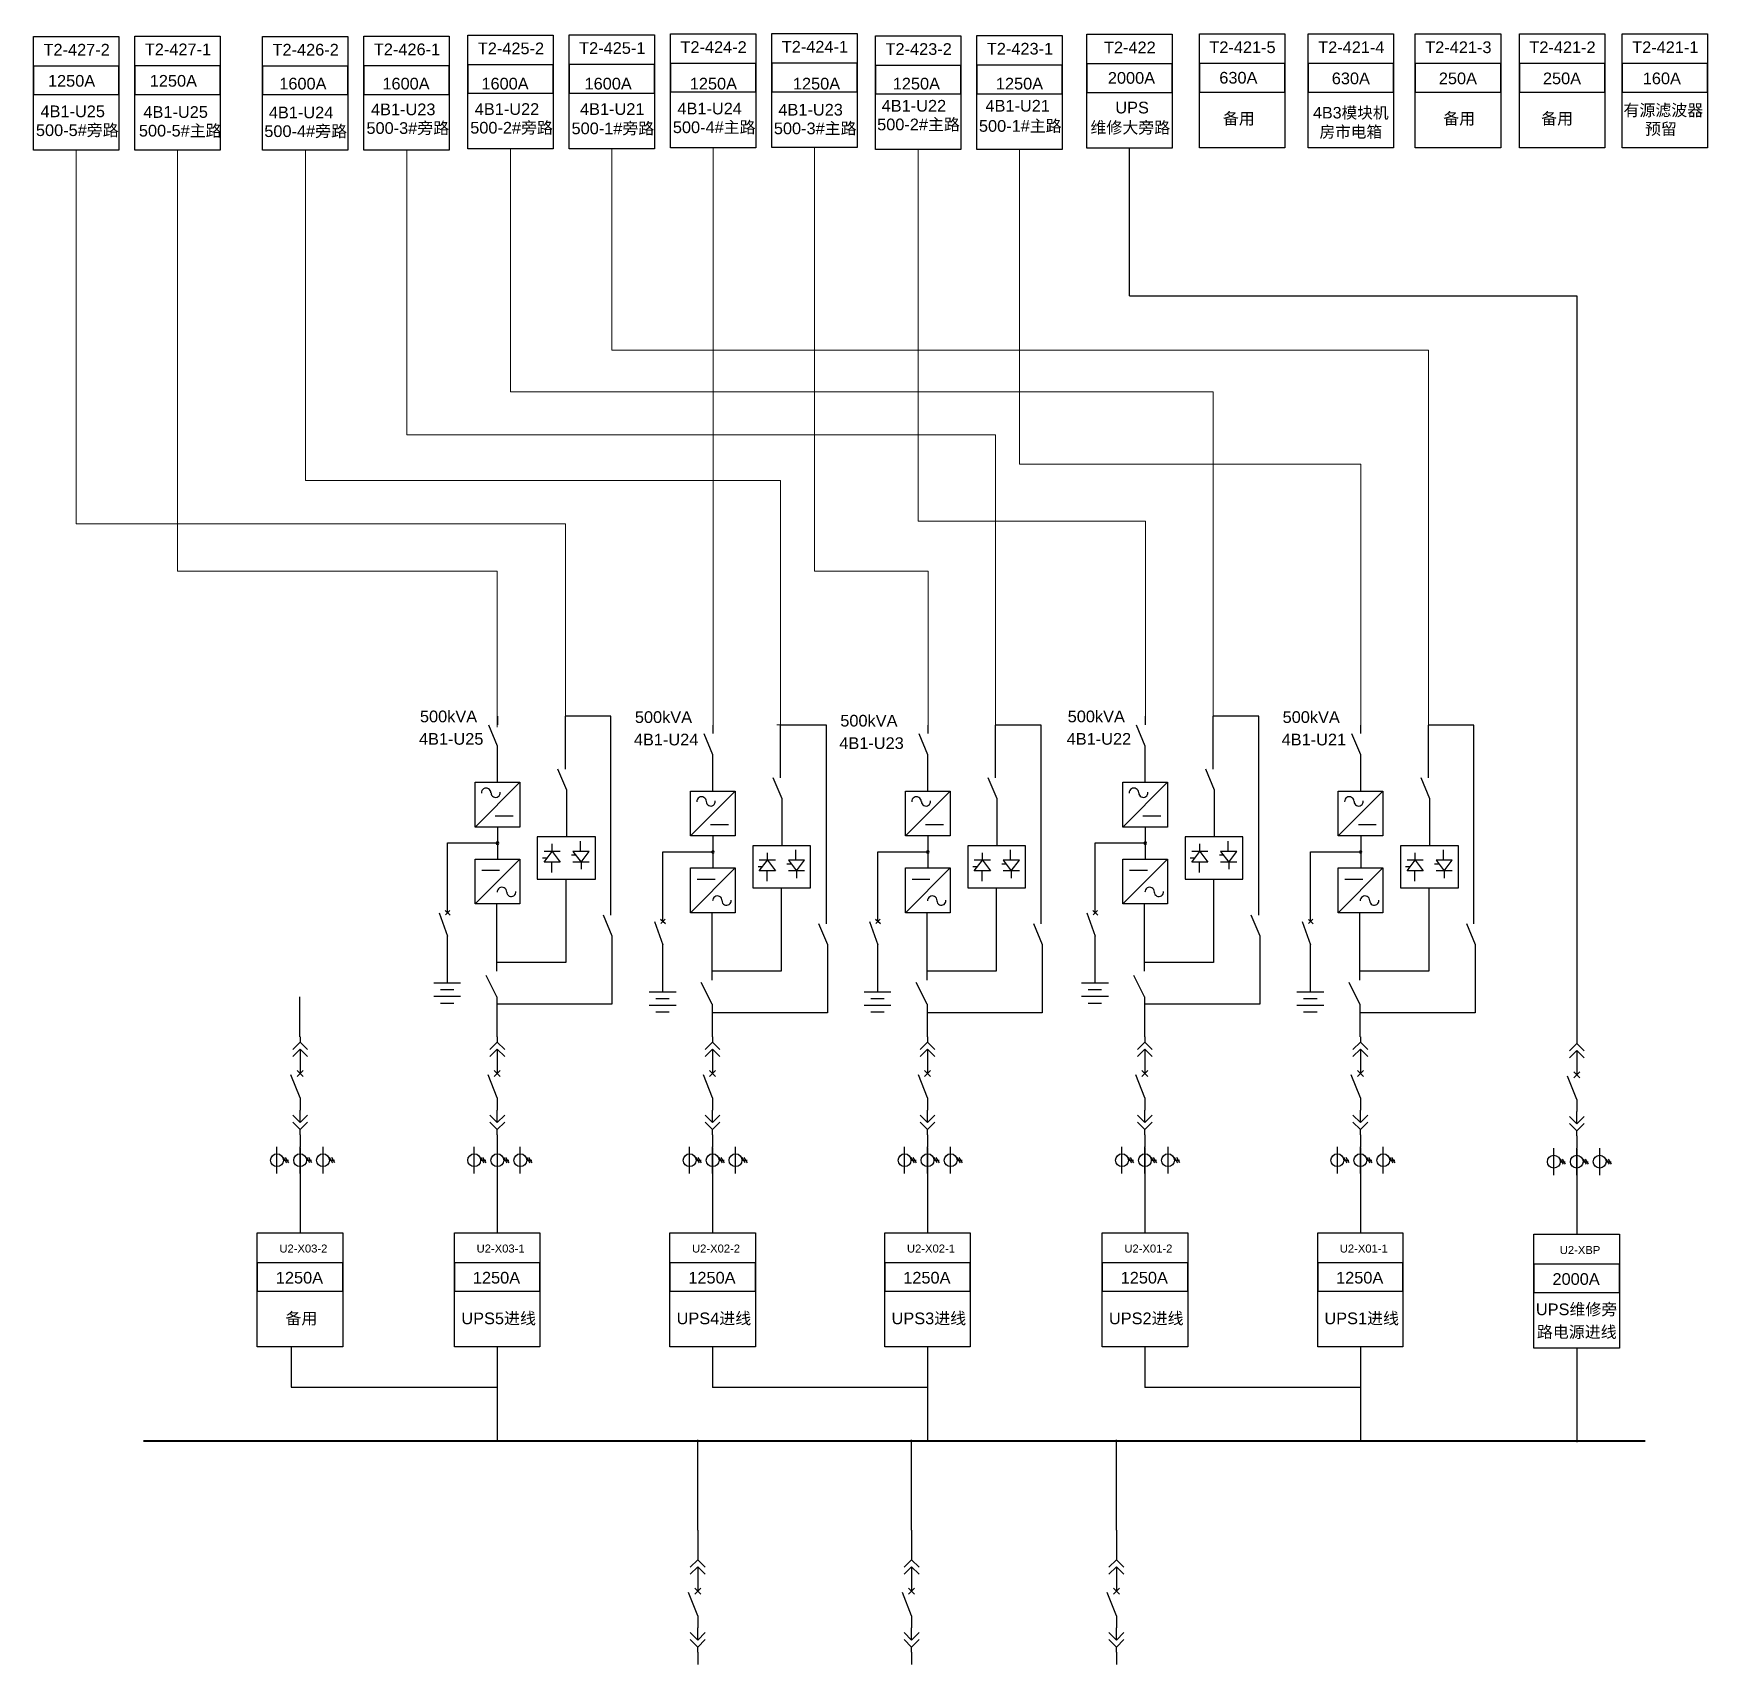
# Model space of a CAD drawing. Header units: millimetres. Extents: x -3460 to -460, y 6070 to 9130.
# Drawn here: x -1659 to -1556.9, y 6649.2 to 6748.7 of the extents above; entities that cross this region are included whole.
import ezdxf
from ezdxf.enums import TextEntityAlignment as Align

# ---------------------------------------------------------------- set-up
doc = ezdxf.new("R2010")
doc.units = ezdxf.units.MM
doc.header["$LTSCALE"] = 1000
doc.header["$MEASUREMENT"] = 0
doc.styles.get("Standard").update_dxf_attribs({"font": 'arial.ttf'})

# ---------------------------------------------------------------- blocks, each defined once
blk = doc.blocks.new('DYDQAA03')
at = {"color": 0}
for points in [[(0, 0), (0, -1.5)], [(-2.12, -3.62), (0, -1.5)], [(-2.12, -5.62), (0, -3.5)], [(2.12, -3.62), (0, -1.5)], [(2.12, -5.62), (0, -3.5)], [(0, -3.5), (0, -7)]]:
    blk.add_lwpolyline(points, dxfattribs=at)
blk = doc.blocks.new('DYDQAA09')
at = {"color": 0}
blk.add_lwpolyline([(0, 0), (0, -3.5)], dxfattribs=at)
blk.add_lwpolyline([(0, 0), (0, -3.5)], dxfattribs=at)
blk.add_lwpolyline([(0, 0), (0, -3.5)], dxfattribs=at)
blk.add_lwpolyline([(0, 0), (0, -3.5)], dxfattribs=at)
blk.add_lwpolyline([(0, 0), (0, -3.5)], dxfattribs=at)
blk.add_lwpolyline([(0, 0), (0, -3.5)], dxfattribs=at)
blk.add_lwpolyline([(0, 0), (0, -3.5)], dxfattribs=at)
blk.add_lwpolyline([(0, 0), (0, -3.5)], dxfattribs=at)
blk.add_lwpolyline([(0, 0), (0, -3.5)], dxfattribs=at)
blk = doc.blocks.new('DYDQ0201')
at = {"color": 0}
for points in [[(0.86, -0.86), (-0.86, 0.86)], [(-0.86, -0.86), (0.86, 0.86)], [(0, -7), (-2.61, -0.37)]]:
    blk.add_lwpolyline(points, dxfattribs=at)
blk = doc.blocks.new('DYDQAA04')
at = {"color": 0}
for points in [[(0, -3.5), (0, 0)], [(-2.12, -1.38), (0, -3.5)], [(-2.12, -3.38), (0, -5.5)], [(2.12, -1.38), (0, -3.5)], [(2.12, -3.38), (0, -5.5)], [(0, -7), (0, -5.5)]]:
    blk.add_lwpolyline(points, dxfattribs=at)
blk = doc.blocks.new('A$C03DD39B5')
for p, q in [((417, 475), (283, 392)), ((350, 333), (350, 467)), ((417, 422), (283, 339))]:
    blk.add_line(p, q)
blk.add_lwpolyline([(700, 167), (0, 167)])
blk.add_circle((350, 167), 167)
blk = doc.blocks.new('DYDQAA05')
at = {"color": 0}
blk.add_lwpolyline([(0, 0), (0, -7)], dxfattribs=at)

msp = doc.modelspace()

# ---------------------------------------------------------------- linework, layer by layer
at = {"color": 4, "lineweight": 20}
for p, q in [((-1656.38, 6741.54, -70255.79), (-1656.38, 6718.76, -70255.79)), ((-1642.4, 6741.54, -25451.28), (-1642.4, 6721.41, -25451.28)), ((-1636.22, 6741.55, -24759.64), (-1636.22, 6724.19, -24759.64)), ((-1629.89, 6741.62, -25451.28), (-1629.89, 6726.8, -25451.28)), ((-1623.7, 6741.63, -24759.64), (-1623.7, 6729.35, -24759.64)), ((-1623.7, 6729.35, -24759.64), (-1573.9, 6729.35, -24759.64)), ((-1573.9, 6729.35, -24759.64), (-1573.9, 6706.48, -25451.28)), ((-1629.89, 6726.8, -25451.28), (-1587.03, 6726.8, -25451.28)), ((-1587.03, 6726.8, -25451.28), (-1587.03, 6707.02, -25451.28)), ((-1636.22, 6724.19, -24759.64), (-1600.3, 6724.19, -24759.64)), ((-1600.3, 6724.19, -24759.64), (-1600.3, 6706.48, -25451.28)), ((-1642.4, 6721.41, -25451.28), (-1613.41, 6721.41, -25451.28)), ((-1613.41, 6721.41, -25451.28), (-1613.41, 6706.48, -25451.28)), ((-1656.38, 6718.76, -70255.79), (-1626.54, 6718.76, -70255.79)), ((-1626.54, 6718.76, -70255.79), (-1626.54, 6707.02, -25451.28))]:
    msp.add_line(p, q, dxfattribs=at)
at = {"color": 6, "lineweight": 20}
for p, q in [((-1650.2, 6741.55, -69564.15), (-1650.2, 6715.88, -69564.15)), ((-1617.53, 6741.7, -25451.28), (-1617.53, 6706.48, -25451.28)), ((-1611.34, 6741.71, -24759.64), (-1611.34, 6715.88, -24759.64)), ((-1605.02, 6741.58, -25451.28), (-1605.02, 6718.92, -25451.28)), ((-1598.84, 6741.59, -24759.64), (-1598.84, 6722.4, -24759.64)), ((-1598.84, 6722.4, -24759.64), (-1578.02, 6722.4, -24759.64)), ((-1578.02, 6722.4, -24759.64), (-1578.02, 6706.48, -25451.28)), ((-1605.02, 6718.92, -25451.28), (-1591.15, 6718.92, -25451.28)), ((-1591.15, 6718.92, -25451.28), (-1591.15, 6707.02, -25451.28)), ((-1650.2, 6715.88, -69564.15), (-1630.69, 6715.88, -69564.15)), ((-1630.69, 6715.88, -69564.15), (-1630.69, 6708.56, -54868.49)), ((-1611.34, 6715.88, -24759.64), (-1604.42, 6715.88, -24759.64)), ((-1604.42, 6715.88, -24759.64), (-1604.42, 6706.48, -25451.28)), ((-1630.69, 6708.56, -54868.49), (-1630.69, 6706.35, -54868.49))]:
    msp.add_line(p, q, dxfattribs=at)
at = {"color": 5, "lineweight": 30}
for p, q in [((-1592.14, 6732.66, -27592.16), (-1592.14, 6741.67, -25956.34)), ((-1592.14, 6732.66, -27592.16), (-1564.85, 6732.66, -27592.16)), ((-1564.85, 6732.66, -27592.16), (-1564.85, 6687.38, -25451.28))]:
    msp.add_line(p, q, dxfattribs=at)
at = {"color": 3, "lineweight": -2}
for p, q in [((-1630.66, 6706.5, -25451.28), (-1630.66, 6707.02, -25451.28)), ((-1623.76, 6707.02, -25451.28), (-1626.54, 6707.02, -25451.28)), ((-1626.54, 6703.8, -25451.28), (-1626.54, 6707.02, -25451.28)), ((-1623.76, 6707.02, -25451.28), (-1626.54, 6707.02, -25451.28)), ((-1591.15, 6706.5, -25451.28), (-1591.15, 6707.02, -25451.28)), ((-1584.25, 6707.02, -25451.28), (-1587.03, 6707.02, -25451.28)), ((-1587.03, 6703.8, -25451.28), (-1587.03, 6707.02, -25451.28)), ((-1584.25, 6707.02, -25451.28), (-1587.03, 6707.02, -25451.28)), ((-1631.23, 6706.49, -25451.28), (-1630.7, 6705.22, -25451.28)), ((-1618.1, 6705.96, -25451.28), (-1617.56, 6704.68, -25451.28)), ((-1617.53, 6705.96, -25451.28), (-1617.53, 6706.48, -25451.28)), ((-1610.62, 6706.48, -25451.28), (-1613.41, 6706.48, -25451.28)), ((-1613.41, 6703.26, -25451.28), (-1613.41, 6706.48, -25451.28)), ((-1610.62, 6706.48, -25451.28), (-1613.41, 6706.48, -25451.28)), ((-1604.98, 6705.96, -25451.28), (-1604.45, 6704.68, -25451.28)), ((-1604.42, 6705.96, -25451.28), (-1604.42, 6706.48, -25451.28)), ((-1597.51, 6706.48, -25451.28), (-1600.3, 6706.48, -25451.28)), ((-1600.3, 6703.26, -25451.28), (-1600.3, 6706.48, -25451.28)), ((-1597.51, 6706.48, -25451.28), (-1600.3, 6706.48, -25451.28)), ((-1591.72, 6706.49, -25451.28), (-1591.19, 6705.22, -25451.28)), ((-1578.59, 6705.96, -25451.28), (-1578.05, 6704.68, -25451.28)), ((-1578.02, 6705.96, -25451.28), (-1578.02, 6706.48, -25451.28)), ((-1571.12, 6706.48, -25451.28), (-1573.9, 6706.48, -25451.28)), ((-1573.9, 6703.26, -25451.28), (-1573.9, 6706.48, -25451.28)), ((-1571.12, 6706.48, -25451.28), (-1573.9, 6706.48, -25451.28)), ((-1630.7, 6705.22, -25451.28), (-1630.7, 6703.03, -25451.28)), ((-1617.56, 6704.68, -25451.28), (-1617.56, 6702.5, -25451.28)), ((-1604.45, 6704.68, -25451.28), (-1604.45, 6702.5, -25451.28)), ((-1591.19, 6705.22, -25451.28), (-1591.19, 6703.03, -25451.28)), ((-1578.05, 6704.68, -25451.28), (-1578.05, 6702.5, -25451.28)), ((-1627.01, 6703.81, -25451.28), (-1626.48, 6702.54, -25451.28)), ((-1587.5, 6703.81, -25451.28), (-1586.97, 6702.54, -25451.28)), ((-1629.32, 6703, -25451.28), (-1632.05, 6700.26, -25451.28)), ((-1632.05, 6703, -25451.28), (-1629.32, 6703, -25451.28)), ((-1632.05, 6700.26, -25451.28), (-1632.05, 6703, -25451.28)), ((-1629.32, 6703, -25451.28), (-1629.32, 6700.26, -25451.28)), ((-1626.48, 6702.54, -25451.28), (-1626.48, 6699.66, -25451.28)), ((-1616.18, 6702.46, -25451.28), (-1618.91, 6699.72, -25451.28)), ((-1618.91, 6702.46, -25451.28), (-1616.18, 6702.46, -25451.28)), ((-1618.91, 6699.72, -25451.28), (-1618.91, 6702.46, -25451.28)), ((-1616.18, 6702.46, -25451.28), (-1616.18, 6699.72, -25451.28)), ((-1613.88, 6703.28, -25451.28), (-1613.34, 6702, -25451.28)), ((-1603.07, 6702.46, -25451.28), (-1605.8, 6699.72, -25451.28)), ((-1605.8, 6702.46, -25451.28), (-1603.07, 6702.46, -25451.28)), ((-1605.8, 6699.72, -25451.28), (-1605.8, 6702.46, -25451.28)), ((-1603.07, 6702.46, -25451.28), (-1603.07, 6699.72, -25451.28)), ((-1600.77, 6703.28, -25451.28), (-1600.23, 6702, -25451.28)), ((-1589.81, 6703, -25451.28), (-1592.54, 6700.26, -25451.28)), ((-1592.54, 6703, -25451.28), (-1589.81, 6703, -25451.28)), ((-1592.54, 6700.26, -25451.28), (-1592.54, 6703, -25451.28)), ((-1589.81, 6703, -25451.28), (-1589.81, 6700.26, -25451.28)), ((-1586.97, 6702.54, -25451.28), (-1586.97, 6699.66, -25451.28)), ((-1576.67, 6702.46, -25451.28), (-1579.4, 6699.72, -25451.28)), ((-1579.4, 6702.46, -25451.28), (-1576.67, 6702.46, -25451.28)), ((-1579.4, 6699.72, -25451.28), (-1579.4, 6702.46, -25451.28)), ((-1576.67, 6702.46, -25451.28), (-1576.67, 6699.72, -25451.28)), ((-1574.37, 6703.28, -25451.28), (-1573.84, 6702, -25451.28)), ((-1613.34, 6702, -25451.28), (-1613.34, 6699.12, -25451.28)), ((-1600.23, 6702, -25451.28), (-1600.23, 6699.12, -25451.28)), ((-1573.84, 6702, -25451.28), (-1573.84, 6699.12, -25451.28)), ((-1630.82, 6700.95, -25451.28), (-1629.73, 6700.95, -25451.28)), ((-1617.68, 6700.41, -25451.28), (-1616.59, 6700.41, -25451.28)), ((-1604.57, 6700.41, -25451.28), (-1603.48, 6700.41, -25451.28)), ((-1591.31, 6700.95, -25451.28), (-1590.22, 6700.95, -25451.28)), ((-1578.17, 6700.41, -25451.28), (-1577.08, 6700.41, -25451.28)), ((-1629.32, 6700.26, -25451.28), (-1632.05, 6700.26, -25451.28)), ((-1630.67, 6700.28, -25451.28), (-1630.67, 6698.35, -25451.28)), ((-1626.48, 6699.66, -25451.28), (-1628.25, 6699.66, -25451.28)), ((-1628.25, 6699.66, -25451.28), (-1628.25, 6697.09, -25451.28)), ((-1624.71, 6699.66, -25451.28), (-1626.48, 6699.66, -25451.28)), ((-1625.62, 6698.8, -25451.28), (-1625.62, 6699.41, -25451.28)), ((-1624.71, 6697.09, -25451.28), (-1624.71, 6699.66, -25451.28)), ((-1616.18, 6699.72, -25451.28), (-1618.91, 6699.72, -25451.28)), ((-1617.54, 6699.74, -25451.28), (-1617.54, 6697.81, -25451.28)), ((-1603.07, 6699.72, -25451.28), (-1605.8, 6699.72, -25451.28)), ((-1604.43, 6699.74, -25451.28), (-1604.43, 6697.81, -25451.28)), ((-1589.81, 6700.26, -25451.28), (-1592.54, 6700.26, -25451.28)), ((-1591.17, 6700.28, -25451.28), (-1591.17, 6698.35, -25451.28)), ((-1586.97, 6699.66, -25451.28), (-1588.74, 6699.66, -25451.28)), ((-1588.74, 6699.66, -25451.28), (-1588.74, 6697.09, -25451.28)), ((-1585.21, 6699.66, -25451.28), (-1586.97, 6699.66, -25451.28)), ((-1586.11, 6698.8, -25451.28), (-1586.11, 6699.41, -25451.28)), ((-1585.21, 6697.09, -25451.28), (-1585.21, 6699.66, -25451.28)), ((-1576.67, 6699.72, -25451.28), (-1579.4, 6699.72, -25451.28)), ((-1578.03, 6699.74, -25451.28), (-1578.03, 6697.81, -25451.28)), ((-1633.73, 6699.29, -25451.28), (-1630.67, 6699.29, -25451.28)), ((-1633.73, 6696.5, -25451.28), (-1633.73, 6699.29, -25451.28)), ((-1633.73, 6696.5, -25451.28), (-1633.73, 6699.26, -25451.28)), ((-1627.67, 6698.37, -25451.28), (-1627.93, 6698.37, -25451.28)), ((-1626.86, 6698.78, -25451.28), (-1627.84, 6698.78, -25451.28)), ((-1627.84, 6698.13, -25451.28), (-1627.35, 6698.78, -25451.28)), ((-1627.35, 6698.79, -25451.28), (-1627.35, 6699.23, -25451.28)), ((-1627.35, 6698.78, -25451.28), (-1626.86, 6698.13, -25451.28)), ((-1625.9, 6698.54, -25451.28), (-1626.16, 6698.54, -25451.28)), ((-1625.09, 6698.78, -25451.28), (-1626.08, 6698.78, -25451.28)), ((-1626.08, 6698.78, -25451.28), (-1625.58, 6698.13, -25451.28)), ((-1625.58, 6698.13, -25451.28), (-1625.09, 6698.78, -25451.28)), ((-1620.6, 6698.75, -25451.28), (-1617.54, 6698.75, -25451.28)), ((-1620.6, 6695.96, -25451.28), (-1620.6, 6698.75, -25451.28)), ((-1620.6, 6695.96, -25451.28), (-1620.6, 6698.72, -25451.28)), ((-1613.34, 6699.12, -25451.28), (-1615.11, 6699.12, -25451.28)), ((-1615.11, 6699.12, -25451.28), (-1615.11, 6696.55, -25451.28)), ((-1614.22, 6698.25, -25451.28), (-1614.22, 6698.69, -25451.28)), ((-1611.58, 6699.12, -25451.28), (-1613.34, 6699.12, -25451.28)), ((-1612.49, 6698.26, -25451.28), (-1612.49, 6698.88, -25451.28)), ((-1611.58, 6696.55, -25451.28), (-1611.58, 6699.12, -25451.28)), ((-1607.48, 6698.75, -25451.28), (-1604.43, 6698.75, -25451.28)), ((-1607.48, 6695.96, -25451.28), (-1607.48, 6698.75, -25451.28)), ((-1607.48, 6695.96, -25451.28), (-1607.48, 6698.72, -25451.28)), ((-1600.23, 6699.12, -25451.28), (-1602, 6699.12, -25451.28)), ((-1602, 6699.12, -25451.28), (-1602, 6696.55, -25451.28)), ((-1601.1, 6698.25, -25451.28), (-1601.1, 6698.69, -25451.28)), ((-1598.47, 6699.12, -25451.28), (-1600.23, 6699.12, -25451.28)), ((-1599.38, 6698.26, -25451.28), (-1599.38, 6698.88, -25451.28)), ((-1598.47, 6696.55, -25451.28), (-1598.47, 6699.12, -25451.28)), ((-1594.22, 6699.29, -25451.28), (-1591.17, 6699.29, -25451.28)), ((-1594.22, 6696.5, -25451.28), (-1594.22, 6699.29, -25451.28)), ((-1594.22, 6696.5, -25451.28), (-1594.22, 6699.26, -25451.28)), ((-1588.16, 6698.37, -25451.28), (-1588.42, 6698.37, -25451.28)), ((-1587.35, 6698.78, -25451.28), (-1588.33, 6698.78, -25451.28)), ((-1588.33, 6698.13, -25451.28), (-1587.84, 6698.78, -25451.28)), ((-1587.84, 6698.79, -25451.28), (-1587.84, 6699.23, -25451.28)), ((-1587.84, 6698.78, -25451.28), (-1587.35, 6698.13, -25451.28)), ((-1586.39, 6698.54, -25451.28), (-1586.65, 6698.54, -25451.28)), ((-1585.58, 6698.78, -25451.28), (-1586.57, 6698.78, -25451.28)), ((-1586.57, 6698.78, -25451.28), (-1586.08, 6698.13, -25451.28)), ((-1586.08, 6698.13, -25451.28), (-1585.58, 6698.78, -25451.28)), ((-1581.09, 6698.75, -25451.28), (-1578.03, 6698.75, -25451.28)), ((-1581.09, 6695.96, -25451.28), (-1581.09, 6698.75, -25451.28)), ((-1581.09, 6695.96, -25451.28), (-1581.09, 6698.72, -25451.28)), ((-1573.84, 6699.12, -25451.28), (-1575.6, 6699.12, -25451.28)), ((-1575.6, 6699.12, -25451.28), (-1575.6, 6696.55, -25451.28)), ((-1574.71, 6698.25, -25451.28), (-1574.71, 6698.69, -25451.28)), ((-1572.07, 6699.12, -25451.28), (-1573.84, 6699.12, -25451.28)), ((-1572.98, 6698.26, -25451.28), (-1572.98, 6698.88, -25451.28)), ((-1572.07, 6696.55, -25451.28), (-1572.07, 6699.12, -25451.28)), ((-1632.05, 6698.31, -25451.28), (-1629.32, 6698.31, -25451.28)), ((-1629.32, 6698.31, -25451.28), (-1632.05, 6695.58, -25451.28)), ((-1632.05, 6695.58, -25451.28), (-1632.05, 6698.31, -25451.28)), ((-1631.64, 6697.63, -25451.28), (-1630.55, 6697.63, -25451.28)), ((-1629.32, 6698.31, -25451.28), (-1629.32, 6695.58, -25451.28)), ((-1626.86, 6698.13, -25451.28), (-1627.84, 6698.13, -25451.28)), ((-1627.39, 6698.11, -25451.28), (-1627.39, 6697.5, -25451.28)), ((-1625.09, 6698.13, -25451.28), (-1626.08, 6698.13, -25451.28)), ((-1625.58, 6698.12, -25451.28), (-1625.58, 6697.69, -25451.28)), ((-1618.91, 6697.78, -25451.28), (-1616.18, 6697.78, -25451.28)), ((-1616.18, 6697.78, -25451.28), (-1618.91, 6695.04, -25451.28)), ((-1618.91, 6695.04, -25451.28), (-1618.91, 6697.78, -25451.28)), ((-1616.18, 6697.78, -25451.28), (-1616.18, 6695.04, -25451.28)), ((-1614.53, 6697.83, -25451.28), (-1614.79, 6697.83, -25451.28)), ((-1613.72, 6698.25, -25451.28), (-1614.71, 6698.25, -25451.28)), ((-1614.71, 6697.59, -25451.28), (-1614.22, 6698.25, -25451.28)), ((-1613.72, 6697.59, -25451.28), (-1614.71, 6697.59, -25451.28)), ((-1614.25, 6697.57, -25451.28), (-1614.25, 6696.96, -25451.28)), ((-1614.22, 6698.25, -25451.28), (-1613.72, 6697.59, -25451.28)), ((-1612.77, 6698, -25451.28), (-1613.03, 6698, -25451.28)), ((-1611.96, 6698.25, -25451.28), (-1612.94, 6698.25, -25451.28)), ((-1612.94, 6698.25, -25451.28), (-1612.45, 6697.59, -25451.28)), ((-1611.96, 6697.59, -25451.28), (-1612.94, 6697.59, -25451.28)), ((-1612.45, 6697.59, -25451.28), (-1611.96, 6698.25, -25451.28)), ((-1612.45, 6697.59, -25451.28), (-1612.45, 6697.15, -25451.28)), ((-1605.8, 6697.78, -25451.28), (-1603.07, 6697.78, -25451.28)), ((-1603.07, 6697.78, -25451.28), (-1605.8, 6695.04, -25451.28)), ((-1605.8, 6695.04, -25451.28), (-1605.8, 6697.78, -25451.28)), ((-1603.07, 6697.78, -25451.28), (-1603.07, 6695.04, -25451.28)), ((-1601.42, 6697.83, -25451.28), (-1601.68, 6697.83, -25451.28)), ((-1600.61, 6698.25, -25451.28), (-1601.6, 6698.25, -25451.28)), ((-1601.6, 6697.59, -25451.28), (-1601.1, 6698.25, -25451.28)), ((-1600.61, 6697.59, -25451.28), (-1601.6, 6697.59, -25451.28)), ((-1601.14, 6697.57, -25451.28), (-1601.14, 6696.96, -25451.28)), ((-1601.1, 6698.25, -25451.28), (-1600.61, 6697.59, -25451.28)), ((-1599.66, 6698, -25451.28), (-1599.92, 6698, -25451.28)), ((-1598.85, 6698.25, -25451.28), (-1599.83, 6698.25, -25451.28)), ((-1599.83, 6698.25, -25451.28), (-1599.34, 6697.59, -25451.28)), ((-1598.85, 6697.59, -25451.28), (-1599.83, 6697.59, -25451.28)), ((-1599.34, 6697.59, -25451.28), (-1598.85, 6698.25, -25451.28)), ((-1599.34, 6697.59, -25451.28), (-1599.34, 6697.15, -25451.28)), ((-1592.54, 6698.31, -25451.28), (-1589.81, 6698.31, -25451.28)), ((-1589.81, 6698.31, -25451.28), (-1592.54, 6695.58, -25451.28)), ((-1592.54, 6695.58, -25451.28), (-1592.54, 6698.31, -25451.28)), ((-1592.13, 6697.63, -25451.28), (-1591.04, 6697.63, -25451.28)), ((-1589.81, 6698.31, -25451.28), (-1589.81, 6695.58, -25451.28)), ((-1587.35, 6698.13, -25451.28), (-1588.33, 6698.13, -25451.28)), ((-1587.88, 6698.11, -25451.28), (-1587.88, 6697.5, -25451.28)), ((-1585.58, 6698.13, -25451.28), (-1586.57, 6698.13, -25451.28)), ((-1586.08, 6698.12, -25451.28), (-1586.08, 6697.69, -25451.28)), ((-1579.4, 6697.78, -25451.28), (-1576.67, 6697.78, -25451.28)), ((-1576.67, 6697.78, -25451.28), (-1579.4, 6695.04, -25451.28)), ((-1579.4, 6695.04, -25451.28), (-1579.4, 6697.78, -25451.28)), ((-1576.67, 6697.78, -25451.28), (-1576.67, 6695.04, -25451.28)), ((-1575.02, 6697.83, -25451.28), (-1575.29, 6697.83, -25451.28)), ((-1574.21, 6698.25, -25451.28), (-1575.2, 6698.25, -25451.28)), ((-1575.2, 6697.59, -25451.28), (-1574.71, 6698.25, -25451.28)), ((-1574.21, 6697.59, -25451.28), (-1575.2, 6697.59, -25451.28)), ((-1574.74, 6697.57, -25451.28), (-1574.74, 6696.96, -25451.28)), ((-1574.71, 6698.25, -25451.28), (-1574.21, 6697.59, -25451.28)), ((-1573.26, 6698, -25451.28), (-1573.52, 6698, -25451.28)), ((-1572.45, 6698.25, -25451.28), (-1573.43, 6698.25, -25451.28)), ((-1573.43, 6698.25, -25451.28), (-1572.94, 6697.59, -25451.28)), ((-1572.45, 6697.59, -25451.28), (-1573.43, 6697.59, -25451.28)), ((-1572.94, 6697.59, -25451.28), (-1572.45, 6698.25, -25451.28)), ((-1572.94, 6697.59, -25451.28), (-1572.94, 6697.15, -25451.28)), ((-1628.25, 6697.09, -25451.28), (-1626.48, 6697.09, -25451.28)), ((-1626.48, 6697.09, -25451.28), (-1624.71, 6697.09, -25451.28)), ((-1618.5, 6697.09, -25451.28), (-1617.41, 6697.09, -25451.28)), ((-1615.11, 6696.55, -25451.28), (-1613.34, 6696.55, -25451.28)), ((-1613.34, 6696.55, -25451.28), (-1611.58, 6696.55, -25451.28)), ((-1605.39, 6697.09, -25451.28), (-1604.3, 6697.09, -25451.28)), ((-1602, 6696.55, -25451.28), (-1600.23, 6696.55, -25451.28)), ((-1600.23, 6696.55, -25451.28), (-1598.47, 6696.55, -25451.28)), ((-1588.74, 6697.09, -25451.28), (-1586.97, 6697.09, -25451.28)), ((-1586.97, 6697.09, -25451.28), (-1585.21, 6697.09, -25451.28)), ((-1578.99, 6697.09, -25451.28), (-1577.9, 6697.09, -25451.28)), ((-1575.6, 6696.55, -25451.28), (-1573.84, 6696.55, -25451.28)), ((-1573.84, 6696.55, -25451.28), (-1572.07, 6696.55, -25451.28)), ((-1629.32, 6695.58, -25451.28), (-1632.05, 6695.58, -25451.28)), ((-1589.81, 6695.58, -25451.28), (-1592.54, 6695.58, -25451.28)), ((-1616.18, 6695.04, -25451.28), (-1618.91, 6695.04, -25451.28)), ((-1603.07, 6695.04, -25451.28), (-1605.8, 6695.04, -25451.28)), ((-1576.67, 6695.04, -25451.28), (-1579.4, 6695.04, -25451.28))]:
    msp.add_line(p, q, dxfattribs=at)
at = {"color": 3}
for p, q in [((-1623.76, 6694.89, -25451.28), (-1623.76, 6707.02, -25451.28)), ((-1584.25, 6694.89, -25451.28), (-1584.25, 6707.02, -25451.28)), ((-1610.62, 6694.35, -25451.28), (-1610.62, 6706.48, -25451.28)), ((-1597.51, 6694.35, -25451.28), (-1597.51, 6706.48, -25451.28)), ((-1571.12, 6694.35, -25451.28), (-1571.12, 6706.48, -25451.28)), ((-1633.73, 6695.04, -25451.28), (-1633.73, 6696.5, -25451.28)), ((-1626.52, 6697.09, -25451.28), (-1626.52, 6693.63, -25451.28)), ((-1613.38, 6696.55, -25451.28), (-1613.38, 6693.09, -25451.28)), ((-1600.27, 6696.55, -25451.28), (-1600.27, 6693.09, -25451.28)), ((-1594.22, 6695.04, -25451.28), (-1594.22, 6696.5, -25451.28)), ((-1587.01, 6697.09, -25451.28), (-1587.01, 6693.63, -25451.28)), ((-1573.87, 6696.55, -25451.28), (-1573.87, 6693.09, -25451.28)), ((-1630.72, 6691.47, -25451.28), (-1630.72, 6695.58, -25451.28)), ((-1620.6, 6694.5, -25451.28), (-1620.6, 6695.96, -25451.28)), ((-1607.48, 6694.5, -25451.28), (-1607.48, 6695.96, -25451.28)), ((-1591.21, 6691.47, -25451.28), (-1591.21, 6695.58, -25451.28)), ((-1581.09, 6694.5, -25451.28), (-1581.09, 6695.96, -25451.28)), ((-1634.24, 6695.04, -25451.28), (-1633.73, 6693.6, -25451.28)), ((-1633.57, 6694.88, -25451.28), (-1633.87, 6695.17, -25451.28)), ((-1633.59, 6695.18, -25451.28), (-1633.86, 6694.91, -25451.28)), ((-1624.23, 6694.91, -25451.28), (-1623.7, 6693.63, -25451.28)), ((-1621.1, 6694.5, -25451.28), (-1620.6, 6693.07, -25451.28)), ((-1620.44, 6694.35, -25451.28), (-1620.73, 6694.63, -25451.28)), ((-1620.45, 6694.65, -25451.28), (-1620.72, 6694.37, -25451.28)), ((-1617.59, 6690.93, -25451.28), (-1617.59, 6695.04, -25451.28)), ((-1611.09, 6694.37, -25451.28), (-1610.56, 6693.09, -25451.28)), ((-1607.99, 6694.5, -25451.28), (-1607.48, 6693.07, -25451.28)), ((-1607.32, 6694.35, -25451.28), (-1607.62, 6694.63, -25451.28)), ((-1607.34, 6694.65, -25451.28), (-1607.61, 6694.37, -25451.28)), ((-1604.47, 6690.93, -25451.28), (-1604.47, 6695.04, -25451.28)), ((-1597.98, 6694.37, -25451.28), (-1597.45, 6693.09, -25451.28)), ((-1594.73, 6695.04, -25451.28), (-1594.22, 6693.6, -25451.28)), ((-1594.06, 6694.88, -25451.28), (-1594.36, 6695.17, -25451.28)), ((-1594.08, 6695.18, -25451.28), (-1594.35, 6694.91, -25451.28)), ((-1584.72, 6694.91, -25451.28), (-1584.19, 6693.63, -25451.28)), ((-1581.59, 6694.5, -25451.28), (-1581.09, 6693.07, -25451.28)), ((-1580.93, 6694.35, -25451.28), (-1581.22, 6694.63, -25451.28)), ((-1580.95, 6694.65, -25451.28), (-1581.21, 6694.37, -25451.28)), ((-1578.08, 6690.93, -25451.28), (-1578.08, 6695.04, -25451.28)), ((-1571.58, 6694.37, -25451.28), (-1571.05, 6693.09, -25451.28)), ((-1633.73, 6690.74, -25451.28), (-1633.73, 6693.6, -25451.28)), ((-1623.7, 6693.63, -25451.28), (-1623.7, 6689.47, -25451.28)), ((-1594.22, 6690.74, -25451.28), (-1594.22, 6693.6, -25451.28)), ((-1584.19, 6693.63, -25451.28), (-1584.19, 6689.47, -25451.28)), ((-1620.6, 6690.2, -25451.28), (-1620.6, 6693.07, -25451.28)), ((-1610.56, 6693.09, -25451.28), (-1610.56, 6688.93, -25451.28)), ((-1607.48, 6690.2, -25451.28), (-1607.48, 6693.07, -25451.28)), ((-1597.45, 6693.09, -25451.28), (-1597.45, 6688.93, -25451.28)), ((-1581.09, 6690.2, -25451.28), (-1581.09, 6693.07, -25451.28)), ((-1571.05, 6693.09, -25451.28), (-1571.05, 6688.93, -25451.28)), ((-1630.72, 6689.9, -25451.28), (-1631.38, 6691.21, -25451.28)), ((-1591.21, 6689.9, -25451.28), (-1591.87, 6691.21, -25451.28)), ((-1617.59, 6689.47, -25451.28), (-1618.25, 6690.78, -25451.28)), ((-1604.47, 6689.47, -25451.28), (-1605.14, 6690.78, -25451.28)), ((-1578.08, 6689.47, -25451.28), (-1578.74, 6690.78, -25451.28)), ((-1642.75, 6689.9, -25451.28), (-1642.75, 6687.46, -25451.28)), ((-1630.72, 6689.9, -25451.28), (-1630.72, 6687.46, -25451.28)), ((-1623.7, 6689.47, -25451.28), (-1630.72, 6689.47, -25451.28)), ((-1617.59, 6689.47, -25451.28), (-1617.59, 6687.46, -25451.28)), ((-1604.47, 6689.47, -25451.28), (-1604.47, 6687.46, -25451.28)), ((-1591.21, 6689.9, -25451.28), (-1591.21, 6687.46, -25451.28)), ((-1584.19, 6689.47, -25451.28), (-1591.21, 6689.47, -25451.28)), ((-1578.08, 6689.47, -25451.28), (-1578.08, 6687.46, -25451.28)), ((-1610.56, 6688.93, -25451.28), (-1617.59, 6688.93, -25451.28)), ((-1597.45, 6688.93, -25451.28), (-1604.47, 6688.93, -25451.28)), ((-1571.05, 6688.93, -25451.28), (-1578.08, 6688.93, -25451.28))]:
    msp.add_line(p, q, dxfattribs=at)
at = {"color": 5, "lineweight": 20}
msp.add_line((-1613.65, 6706.49, -54868.49), (-1611.9, 6706.49, -54868.49), dxfattribs=at)
for p, q in [((-1642.72, 6680.71, -24536.95), (-1642.72, 6679.07, -24536.95)), ((-1630.69, 6680.71, -24536.95), (-1630.69, 6679.07, -24536.95)), ((-1617.56, 6680.71, -24536.95), (-1617.56, 6679.07, -24536.95)), ((-1604.45, 6680.71, -24536.95), (-1604.45, 6679.07, -24536.95)), ((-1591.19, 6680.71, -24536.95), (-1591.19, 6679.07, -24536.95)), ((-1578.05, 6680.71, -24536.95), (-1578.05, 6679.07, -24536.95)), ((-1564.85, 6680.63, -23250.06), (-1564.85, 6678.99, -23250.06)), ((-1642.72, 6679.07, -24536.95), (-1642.72, 6675.51, -24536.95)), ((-1630.69, 6679.07, -24536.95), (-1630.69, 6675.51, -24536.95)), ((-1617.56, 6679.07, -24536.95), (-1617.56, 6675.51, -24536.95)), ((-1604.45, 6679.07, -24536.95), (-1604.45, 6675.51, -24536.95)), ((-1591.19, 6679.07, -24536.95), (-1591.19, 6675.51, -24536.95)), ((-1578.05, 6679.07, -24536.95), (-1578.05, 6675.51, -24536.95)), ((-1564.85, 6678.99, -23250.06), (-1564.85, 6675.43, -23250.06)), ((-1643.26, 6668.55, -23562.64), (-1643.26, 6666.09, -23562.64)), ((-1630.69, 6668.55, -23562.64), (-1630.69, 6662.78, -23562.64)), ((-1617.56, 6668.55, -23562.64), (-1617.56, 6666.08, -23562.64)), ((-1604.45, 6668.55, -23562.64), (-1604.45, 6662.79, -23562.64)), ((-1591.19, 6668.55, -23562.64), (-1591.19, 6666.08, -23562.64)), ((-1578.05, 6668.55, -23562.64), (-1578.05, 6662.88, -23562.64)), ((-1578.05, 6668.55, -23562.64), (-1578.05, 6666.08, -23562.64)), ((-1564.85, 6668.47, -23250.06), (-1564.85, 6662.75, -23250.06)), ((-1630.69, 6666.08, -23562.64), (-1643.26, 6666.08, -23562.64)), ((-1604.45, 6666.08, -23562.64), (-1617.56, 6666.08, -23562.64)), ((-1578.05, 6666.08, -23562.64), (-1591.19, 6666.08, -23562.64)), ((-1618.47, 6657.38, -38261.28), (-1618.47, 6662.88, -36878)), ((-1605.42, 6657.38, -38261.28), (-1605.42, 6662.88, -36878)), ((-1592.93, 6657.38, -38261.28), (-1592.93, 6662.88, -36878))]:
    msp.add_line(p, q)
at = {"color": 1, "lineweight": 40}
msp.add_line((-1652.27, 6662.82, -7949.69), (-1560.68, 6662.82, -7949.69), dxfattribs=at)
for points, elevation in [([(-1658.98, 6748.49), (-1653.77, 6748.49), (-1653.77, 6741.54), (-1658.98, 6741.54)], -70255.79), ([(-1652.8, 6748.51), (-1647.59, 6748.51), (-1647.59, 6741.55), (-1652.8, 6741.55)], -69564.15), ([(-1645.01, 6748.49), (-1639.8, 6748.49), (-1639.8, 6741.54), (-1645.01, 6741.54)], -25451.28), ([(-1638.83, 6748.51), (-1633.62, 6748.51), (-1633.62, 6741.55), (-1638.83, 6741.55)], -24759.64), ([(-1632.49, 6748.57), (-1627.28, 6748.57), (-1627.28, 6741.62), (-1632.49, 6741.62)], -25451.28), ([(-1626.31, 6748.59), (-1621.1, 6748.59), (-1621.1, 6741.63), (-1626.31, 6741.63)], -24759.64), ([(-1620.13, 6748.65), (-1614.92, 6748.65), (-1614.92, 6741.7), (-1620.13, 6741.7)], -25451.28), ([(-1613.95, 6748.66), (-1608.74, 6748.66), (-1608.74, 6741.71), (-1613.95, 6741.71)], -24759.64), ([(-1607.62, 6748.53), (-1602.41, 6748.53), (-1602.41, 6741.58), (-1607.62, 6741.58)], -25451.28), ([(-1601.44, 6748.55), (-1596.23, 6748.55), (-1596.23, 6741.59), (-1601.44, 6741.59)], -24759.64), ([(-1594.74, 6748.62), (-1589.53, 6748.62), (-1589.53, 6741.67), (-1594.74, 6741.67)], -25956.34), ([(-1587.87, 6748.64), (-1582.66, 6748.64), (-1582.66, 6741.69), (-1587.87, 6741.69)], -25451.28), ([(-1581.23, 6748.64), (-1576.02, 6748.64), (-1576.02, 6741.69), (-1581.23, 6741.69)], -25451.28), ([(-1574.7, 6748.64), (-1569.49, 6748.64), (-1569.49, 6741.69), (-1574.7, 6741.69)], -25451.28), ([(-1568.35, 6748.64), (-1563.14, 6748.64), (-1563.14, 6741.69), (-1568.35, 6741.69)], -25451.28), ([(-1562.08, 6748.64), (-1556.87, 6748.64), (-1556.87, 6741.69), (-1562.08, 6741.69)], -25451.28), ([(-1658.98, 6744.94), (-1653.77, 6744.94), (-1653.77, 6746.67), (-1658.98, 6746.67)], -70255.79), ([(-1652.8, 6744.95), (-1647.59, 6744.95), (-1647.59, 6746.69), (-1652.8, 6746.69)], -69564.15), ([(-1645.01, 6744.94), (-1639.8, 6744.94), (-1639.8, 6746.67), (-1645.01, 6746.67)], -25451.28), ([(-1638.83, 6744.95), (-1633.62, 6744.95), (-1633.62, 6746.69), (-1638.83, 6746.69)], -24759.64), ([(-1632.49, 6745.02), (-1627.28, 6745.02), (-1627.28, 6746.75), (-1632.49, 6746.75)], -25451.28), ([(-1626.31, 6745.03), (-1621.1, 6745.03), (-1621.1, 6746.77), (-1626.31, 6746.77)], -24759.64), ([(-1620.13, 6745.1), (-1614.92, 6745.1), (-1614.92, 6746.83), (-1620.13, 6746.83)], -25451.28), ([(-1613.95, 6745.11), (-1608.74, 6745.11), (-1608.74, 6746.85), (-1613.95, 6746.85)], -24759.64), ([(-1607.62, 6744.98), (-1602.41, 6744.98), (-1602.41, 6746.71), (-1607.62, 6746.71)], -25451.28), ([(-1601.44, 6744.99), (-1596.23, 6744.99), (-1596.23, 6746.73), (-1601.44, 6746.73)], -24759.64), ([(-1594.74, 6745.07), (-1589.53, 6745.07), (-1589.53, 6746.81), (-1594.74, 6746.81)], -25956.34), ([(-1587.87, 6745.09), (-1582.66, 6745.09), (-1582.66, 6746.83), (-1587.87, 6746.83)], -25451.28), ([(-1581.23, 6745.09), (-1576.02, 6745.09), (-1576.02, 6746.83), (-1581.23, 6746.83)], -25451.28), ([(-1574.7, 6745.09), (-1569.49, 6745.09), (-1569.49, 6746.83), (-1574.7, 6746.83)], -25451.28), ([(-1568.35, 6745.09), (-1563.14, 6745.09), (-1563.14, 6746.83), (-1568.35, 6746.83)], -25451.28), ([(-1562.08, 6745.09), (-1556.87, 6745.09), (-1556.87, 6746.83), (-1562.08, 6746.83)], -25451.28), ([(-1645.33, 6675.51), (-1640.12, 6675.51), (-1640.12, 6668.55), (-1645.33, 6668.55)], -23562.64), ([(-1633.3, 6675.51), (-1628.09, 6675.51), (-1628.09, 6668.55), (-1633.3, 6668.55)], -23562.64), ([(-1620.16, 6675.51), (-1614.95, 6675.51), (-1614.95, 6668.55), (-1620.16, 6668.55)], -23562.64), ([(-1607.05, 6675.51), (-1601.84, 6675.51), (-1601.84, 6668.55), (-1607.05, 6668.55)], -23562.64), ([(-1593.79, 6675.51), (-1588.58, 6675.51), (-1588.58, 6668.55), (-1593.79, 6668.55)], -23562.64), ([(-1580.65, 6675.51), (-1575.45, 6675.51), (-1575.45, 6668.55), (-1580.65, 6668.55)], -23562.64), ([(-1567.46, 6675.43), (-1562.25, 6675.43), (-1562.25, 6668.47), (-1567.46, 6668.47)], -22275.75), ([(-1645.33, 6671.95), (-1640.12, 6671.95), (-1640.12, 6673.69), (-1645.33, 6673.69)], -23562.64), ([(-1633.3, 6671.95), (-1628.09, 6671.95), (-1628.09, 6673.69), (-1633.3, 6673.69)], -23562.64), ([(-1620.16, 6671.95), (-1614.95, 6671.95), (-1614.95, 6673.69), (-1620.16, 6673.69)], -23562.64), ([(-1607.05, 6671.95), (-1601.84, 6671.95), (-1601.84, 6673.69), (-1607.05, 6673.69)], -23562.64), ([(-1593.79, 6671.95), (-1588.58, 6671.95), (-1588.58, 6673.69), (-1593.79, 6673.69)], -23562.64), ([(-1580.65, 6671.95), (-1575.45, 6671.95), (-1575.45, 6673.69), (-1580.65, 6673.69)], -23562.64), ([(-1567.46, 6671.87), (-1562.25, 6671.87), (-1562.25, 6673.61), (-1567.46, 6673.61)], -22275.75)]:
    msp.add_lwpolyline(points, close=True, dxfattribs=dict(elevation=elevation))
at = {"color": 3, "elevation": -24476.97}
for points in [[(-1626.52, 6693.63), (-1626.52, 6692.01), (-1630.72, 6692.01)], [(-1587.01, 6693.63), (-1587.01, 6692.01), (-1591.21, 6692.01)], [(-1613.38, 6693.09), (-1613.38, 6691.47), (-1617.59, 6691.47)], [(-1600.27, 6693.09), (-1600.27, 6691.47), (-1604.47, 6691.47)], [(-1573.87, 6693.09), (-1573.87, 6691.47), (-1578.08, 6691.47)], [(-1632.93, 6690.74), (-1634.57, 6690.74)], [(-1633.34, 6690.33), (-1634.16, 6690.33)], [(-1619.79, 6690.2), (-1621.43, 6690.2)], [(-1606.68, 6690.2), (-1608.32, 6690.2)], [(-1593.42, 6690.74), (-1595.06, 6690.74)], [(-1593.83, 6690.33), (-1594.65, 6690.33)], [(-1580.28, 6690.2), (-1581.92, 6690.2)], [(-1632.93, 6689.92), (-1634.57, 6689.92)], [(-1633.34, 6689.51), (-1634.16, 6689.51)], [(-1619.79, 6689.38), (-1621.43, 6689.38)], [(-1620.2, 6689.79), (-1621.02, 6689.79)], [(-1606.68, 6689.38), (-1608.32, 6689.38)], [(-1607.09, 6689.79), (-1607.91, 6689.79)], [(-1593.42, 6689.92), (-1595.06, 6689.92)], [(-1593.83, 6689.51), (-1594.65, 6689.51)], [(-1580.28, 6689.38), (-1581.92, 6689.38)], [(-1580.69, 6689.79), (-1581.51, 6689.79)], [(-1620.2, 6688.97), (-1621.02, 6688.97)], [(-1607.09, 6688.97), (-1607.91, 6688.97)], [(-1580.69, 6688.97), (-1581.51, 6688.97)]]:
    msp.add_lwpolyline(points, dxfattribs=at)
at = {"color": 3, "lineweight": -2}
for centre, radius, start, end in [((-1631.37, 6702.35, -25451.28), 0.29, 0, 183.1262), ((-1591.86, 6702.35, -25451.28), 0.29, 0, 183.1262), ((-1630.8, 6702.35, -25451.28), 0.276, 180, 7.6852), ((-1618.23, 6701.82, -25451.28), 0.29, 0, 183.1262), ((-1617.67, 6701.82, -25451.28), 0.276, 180, 7.6852), ((-1605.12, 6701.82, -25451.28), 0.29, 0, 183.1262), ((-1604.55, 6701.82, -25451.28), 0.276, 180, 7.6852), ((-1591.29, 6702.35, -25451.28), 0.276, 180, 7.6852), ((-1578.72, 6701.82, -25451.28), 0.29, 0, 183.1262), ((-1578.16, 6701.82, -25451.28), 0.276, 180, 7.6852), ((-1630.68, 6699.28, -25451.28), 0.0769, 0, 180), ((-1591.17, 6699.28, -25451.28), 0.0769, 0, 180), ((-1630.68, 6699.28, -25451.28), 0.0769, 180, 0), ((-1617.54, 6698.74, -25451.28), 0.0769, 0, 180), ((-1617.54, 6698.74, -25451.28), 0.0769, 180, 0), ((-1604.43, 6698.74, -25451.28), 0.0769, 0, 180), ((-1604.43, 6698.74, -25451.28), 0.0769, 180, 0), ((-1591.17, 6699.28, -25451.28), 0.0769, 180, 0), ((-1578.03, 6698.74, -25451.28), 0.0769, 0, 180), ((-1578.03, 6698.74, -25451.28), 0.0769, 180, 0), ((-1630.41, 6696.3, -25451.28), 0.29, 0, 183.1262), ((-1629.84, 6696.3, -25451.28), 0.276, 180, 7.6852), ((-1590.9, 6696.3, -25451.28), 0.29, 0, 183.1262), ((-1590.34, 6696.3, -25451.28), 0.276, 180, 7.6852), ((-1617.27, 6695.77, -25451.28), 0.29, 0, 183.1262), ((-1616.71, 6695.77, -25451.28), 0.276, 180, 7.6852), ((-1604.16, 6695.77, -25451.28), 0.29, 0, 183.1262), ((-1603.6, 6695.77, -25451.28), 0.276, 180, 7.6852), ((-1577.77, 6695.77, -25451.28), 0.29, 0, 183.1262), ((-1577.2, 6695.77, -25451.28), 0.276, 180, 7.6852)]:
    msp.add_arc(centre, radius, start, end, dxfattribs=at)

# ---------------------------------------------------------------- block references
at = {"xscale": 0.2128954749704126, "yscale": 0.2128954749704126, "zscale": 0.2128954749704126}
for name, p in [('DYDQAA03', (-1642.72, 6687.46, -26738.16)), ('DYDQAA03', (-1630.69, 6687.46, -26738.16)), ('DYDQAA03', (-1617.56, 6687.46, -26738.16)), ('DYDQAA03', (-1604.45, 6687.46, -26738.16)), ('DYDQAA03', (-1591.19, 6687.46, -26738.16)), ('DYDQAA03', (-1578.05, 6687.46, -26738.16)), ('DYDQAA03', (-1564.85, 6687.38, -25451.28)), ('DYDQ0201', (-1642.72, 6685.23, -26738.16)), ('DYDQAA09', (-1642.72, 6685.97, -26738.16)), ('DYDQ0201', (-1630.69, 6685.23, -26738.16)), ('DYDQAA09', (-1630.69, 6685.97, -26738.16)), ('DYDQ0201', (-1617.56, 6685.23, -26738.16)), ('DYDQAA09', (-1617.56, 6685.97, -26738.16)), ('DYDQ0201', (-1604.45, 6685.23, -26738.16)), ('DYDQAA09', (-1604.45, 6685.97, -26738.16)), ('DYDQ0201', (-1591.19, 6685.23, -26738.16)), ('DYDQAA09', (-1591.19, 6685.97, -26738.16)), ('DYDQ0201', (-1578.05, 6685.23, -26738.16)), ('DYDQAA09', (-1578.05, 6685.97, -26738.16)), ('DYDQ0201', (-1564.85, 6685.14, -25451.28)), ('DYDQAA09', (-1564.85, 6685.89, -25451.28)), ('DYDQAA09', (-1642.72, 6683.74, -26738.16)), ('DYDQAA09', (-1630.69, 6683.74, -26738.16)), ('DYDQAA09', (-1617.56, 6683.74, -26738.16)), ('DYDQAA09', (-1604.45, 6683.74, -26738.16)), ('DYDQAA09', (-1591.19, 6683.74, -26738.16)), ('DYDQAA09', (-1578.05, 6683.74, -26738.16)), ('DYDQAA09', (-1564.85, 6683.65, -25451.28)), ('DYDQAA04', (-1642.72, 6682.99, -26738.16)), ('DYDQAA04', (-1630.69, 6682.99, -26738.16)), ('DYDQAA04', (-1617.56, 6682.99, -26738.16)), ('DYDQAA04', (-1604.45, 6682.99, -26738.16)), ('DYDQAA04', (-1591.19, 6682.99, -26738.16)), ('DYDQAA04', (-1578.05, 6682.99, -26738.16)), ('DYDQAA04', (-1564.85, 6682.91, -25451.28)), ('DYDQAA09', (-1642.72, 6681.5, -26738.16)), ('DYDQAA09', (-1630.69, 6681.5, -26738.16)), ('DYDQAA09', (-1617.56, 6681.5, -26738.16)), ('DYDQAA09', (-1604.45, 6681.5, -26738.16)), ('DYDQAA09', (-1591.19, 6681.5, -26738.16)), ('DYDQAA09', (-1578.05, 6681.5, -26738.16)), ('DYDQAA09', (-1564.85, 6681.42, -25451.28)), ('DYDQAA05', (-1618.47, 6657.38, -38261.28)), ('DYDQAA05', (-1605.42, 6657.38, -38261.28)), ('DYDQAA05', (-1592.93, 6657.38, -38261.28)), ('DYDQAA03', (-1618.47, 6655.89, -38261.28)), ('DYDQAA03', (-1605.42, 6655.89, -38261.28)), ('DYDQAA03', (-1592.93, 6655.89, -38261.28)), ('DYDQ0201', (-1618.47, 6653.65, -38261.28)), ('DYDQAA09', (-1618.47, 6654.4, -38261.28)), ('DYDQ0201', (-1605.42, 6653.65, -38261.28)), ('DYDQAA09', (-1605.42, 6654.4, -38261.28)), ('DYDQ0201', (-1592.93, 6653.65, -38261.28)), ('DYDQAA09', (-1592.93, 6654.4, -38261.28)), ('DYDQAA04', (-1618.47, 6651.42, -38261.28)), ('DYDQAA09', (-1618.47, 6652.16, -38261.28)), ('DYDQAA04', (-1605.42, 6651.42, -38261.28)), ('DYDQAA09', (-1605.42, 6652.16, -38261.28)), ('DYDQAA04', (-1592.93, 6651.42, -38261.28)), ('DYDQAA09', (-1592.93, 6652.16, -38261.28)), ('DYDQAA09', (-1618.47, 6649.93, -38261.28)), ('DYDQAA09', (-1605.42, 6649.93, -38261.28)), ('DYDQAA09', (-1592.93, 6649.93, -38261.28))]:
    msp.add_blockref(name, p, dxfattribs=at)
at = {"linetype": 'Continuous', "xscale": 0.002338875, "yscale": 0.002338875, "zscale": 0.002338875, "rotation": 270}
for p in [(-1644.52, 6680.76, -24536.95), (-1643.11, 6680.76, -24536.95), (-1641.71, 6680.76, -24536.95), (-1632.49, 6680.76, -24536.95), (-1631.08, 6680.76, -24536.95), (-1629.68, 6680.76, -24536.95), (-1619.35, 6680.76, -24536.95), (-1617.95, 6680.76, -24536.95), (-1616.55, 6680.76, -24536.95), (-1606.24, 6680.76, -24536.95), (-1604.84, 6680.76, -24536.95), (-1603.43, 6680.76, -24536.95), (-1592.98, 6680.76, -24536.95), (-1591.58, 6680.76, -24536.95), (-1590.17, 6680.76, -24536.95), (-1579.84, 6680.76, -24536.95), (-1578.44, 6680.76, -24536.95), (-1577.04, 6680.76, -24536.95), (-1566.64, 6680.67, -23250.06), (-1565.24, 6680.67, -23250.06), (-1563.84, 6680.67, -23250.06)]:
    msp.add_blockref('A$C03DD39B5', p, dxfattribs=at)

# ---------------------------------------------------------------- texts
at = {"lineweight": 0}
for s, height, p in [('T2-427-2', 0.713, (-1656.35, 6747.32, -71639.06)), ('T2-427-1', 0.713, (-1650.17, 6747.34, -70947.42)), ('T2-426-2', 0.713, (-1642.38, 6747.32, -26834.55)), ('T2-426-1', 0.713, (-1636.2, 6747.34, -26142.91)), ('T2-425-2', 0.713, (-1629.86, 6747.4, -26834.55)), ('T2-425-1', 0.713, (-1623.68, 6747.42, -26142.91)), ('T2-424-2', 0.713, (-1617.5, 6747.48, -26834.55)), ('T2-423-2', 0.713, (-1604.99, 6747.36, -26834.55)), ('T2-423-1', 0.713, (-1598.81, 6747.38, -26142.91)), ('T2-422', 0.713, (-1592.11, 6747.46, -27339.61)), ('T2-421-5', 0.713, (-1585.24, 6747.47, -26834.55)), ('T2-421-4', 0.713, (-1578.6, 6747.47, -26834.55)), ('T2-421-3', 0.713, (-1572.07, 6747.47, -26834.55)), ('T2-421-2', 0.713, (-1565.72, 6747.47, -26834.55)), ('T2-421-1', 0.713, (-1559.45, 6747.47, -26834.55)), ('630A', 0.713, (-1585.49, 6745.61, -26834.55)), ('1250A', 0.713, (-1656.66, 6745.42, -91686.67)), ('1250A', 0.713, (-1650.45, 6745.42, -91686.67)), ('1600A', 0.713, (-1642.55, 6745.25, -26142.91)), ('1600A', 0.713, (-1636.26, 6745.25, -26142.91)), ('1600A', 0.713, (-1630.22, 6745.25, -26142.91)), ('1600A', 0.713, (-1623.93, 6745.25, -26142.91)), ('1250A', 0.713, (-1617.51, 6745.25, -26142.91)), ('1250A', 0.713, (-1611.22, 6745.25, -26142.91)), ('1250A', 0.713, (-1605.13, 6745.25, -26142.91)), ('1250A', 0.713, (-1598.84, 6745.25, -26142.91)), ('2000A', 0.713, (-1592.01, 6745.6, -26142.91)), ('630A', 0.713, (-1578.63, 6745.57, -26834.55)), ('250A', 0.713, (-1572.1, 6745.57, -26834.55)), ('250A', 0.713, (-1565.75, 6745.57, -26834.55)), ('160A', 0.713, (-1559.66, 6745.57, -26834.55)), ('4B1-U23', 0.713, (-1636.43, 6743.68, 11621.31)), ('4B1-U22', 0.713, (-1630.1, 6743.7, 11621.31)), ('4B1-U21', 0.713, (-1623.68, 6743.7, 11621.31)), ('4B1-U24', 0.713, (-1617.74, 6743.73, 11621.31)), ('4B1-U23', 0.713, (-1611.58, 6743.66, 11621.31)), ('4B1-U22', 0.713, (-1605.28, 6743.9, 11621.31)), ('4B1-U21', 0.713, (-1598.95, 6743.9, 11621.31)), ('UPS', 0.713, (-1591.97, 6743.79, 18983.64)), ('有源滤波器', 0.713, (-1559.57, 6743.63, -26455.75)), ('4B1-U25', 0.713, (-1656.59, 6743.56, 11621.31)), ('4B1-U25', 0.713, (-1650.31, 6743.52, 11621.31)), ('4B1-U24', 0.713, (-1642.66, 6743.49, 11621.31)), ('500-3#旁路', 0.713, (-1636.15, 6742.54, 10647)), ('500-2#旁路', 0.713, (-1629.82, 6742.56, 10647)), ('500-1#旁路', 0.713, (-1623.64, 6742.52, 10647)), ('500-4#主路', 0.713, (-1617.46, 6742.59, 10647)), ('500-3#主路', 0.713, (-1611.3, 6742.52, 10647)), ('500-2#主路', 0.713, (-1605, 6742.76, 10647)), ('500-1#主路', 0.713, (-1598.79, 6742.67, 10647)), ('维修大旁路', 0.713, (-1592.08, 6742.57, 18983.64)), ('备用', 0.713, (-1585.46, 6743.12, -26834.55)), ('备用', 0.713, (-1572.02, 6743.12, -26834.55)), ('备用', 0.713, (-1566.05, 6743.12, -26834.55)), ('预留', 0.713, (-1559.72, 6742.49, -26329.45)), ('500-5#旁路', 0.713, (-1656.31, 6742.41, 10647)), ('500-5#主路', 0.713, (-1650.03, 6742.38, 10647)), ('500-4#旁路', 0.713, (-1642.38, 6742.35, 10647)), ('U2-X03-2', 0.49, (-1642.52, 6674.31, -22335.73)), ('U2-X03-1', 0.49, (-1630.49, 6674.31, -22335.73)), ('U2-X02-2', 0.49, (-1617.35, 6674.31, -22335.73)), ('U2-X02-1', 0.49, (-1604.24, 6674.31, -22335.73)), ('U2-X01-2', 0.49, (-1590.98, 6674.31, -22335.73)), ('U2-X01-1', 0.49, (-1577.84, 6674.31, -22335.73)), ('U2-XBP', 0.49, (-1564.65, 6674.22, -21048.85)), ('1250A', 0.713, (-1642.76, 6672.42, -25102.34)), ('1250A', 0.713, (-1630.74, 6672.42, -25102.34)), ('1250A', 0.713, (-1617.6, 6672.42, -25102.34)), ('1250A', 0.713, (-1604.49, 6672.42, -25102.34)), ('1250A', 0.713, (-1591.23, 6672.42, -25102.34)), ('1250A', 0.713, (-1578.09, 6672.42, -25102.34)), ('2000A', 0.713, (-1564.89, 6672.34, -23815.45)), ('UPS维修旁', 0.713, (-1564.86, 6670.49, -26582)), ('备用', 0.713, (-1642.64, 6669.94, -25667.67)), ('UPS5进线', 0.713, (-1630.61, 6669.94, -25667.67)), ('UPS4进线', 0.713, (-1617.48, 6669.94, -25667.67)), ('UPS3进线', 0.713, (-1604.37, 6669.94, -25667.67)), ('UPS2进线', 0.713, (-1591.11, 6669.94, -25667.67)), ('UPS1进线', 0.713, (-1577.97, 6669.94, -25667.67)), ('路电源进线', 0.713, (-1564.85, 6669.11, -26582))]:
    msp.add_text(s, height=height, dxfattribs=at).set_placement(p, align=Align.CENTER)
at = {"color": 7, "lineweight": 0}
msp.add_text('T2-424-1', height=0.713, dxfattribs=at).set_placement((-1611.32, 6747.5, -26142.91), align=Align.CENTER)
at = {"lineweight": 0, "ltscale": 100}
for s, p in [('500kVA', (-1635.41, 6707.01, -25451.28)), ('500kVA', (-1622.3, 6706.97, -25451.28)), ('500kVA', (-1609.77, 6706.75, -25451.28)), ('500kVA', (-1595.9, 6707.01, -25451.28)), ('500kVA', (-1582.79, 6706.97, -25451.28)), ('4B1-U25', (-1635.47, 6705.64, -25860.24)), ('4B1-U24', (-1622.36, 6705.6, -25860.24)), ('4B1-U23', (-1609.83, 6705.38, -25860.24)), ('4B1-U22', (-1595.96, 6705.64, -25860.24)), ('4B1-U21', (-1582.85, 6705.6, -25860.24))]:
    msp.add_text(s, height=0.713, dxfattribs=at).set_placement(p, align=Align.MIDDLE_LEFT)
at = {"color": 7, "lineweight": 30, "insert": (-1578.63, 6743.21, -25451.28), "char_height": 0.7, "width": 5.2091, "attachment_point": 5}
msp.add_mtext('4B3模块机房市电箱', dxfattribs=at)

doc.saveas('drawing.dxf')
